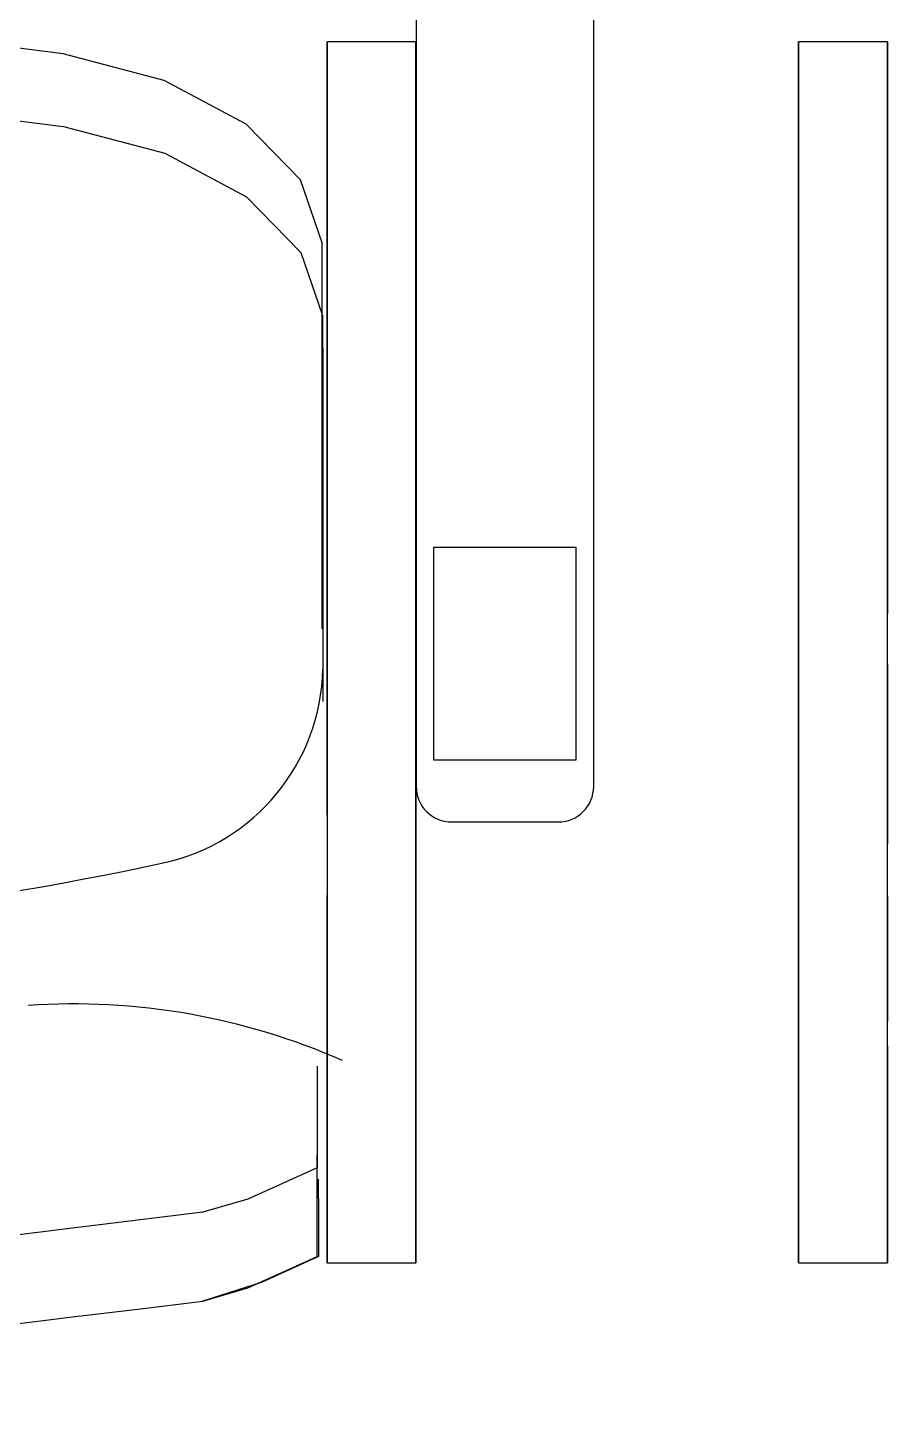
# Model space of a CAD drawing. Header units: millimetres. Extents: x 1210 to 64966, y 534 to 90439.
# Drawn here: x 9975 to 10458, y 41986 to 42755 of the extents above; entities that cross this region are included whole.
import ezdxf

# ---------------------------------------------------------------- set-up
doc = ezdxf.new("R2010")
doc.units = ezdxf.units.MM
doc.layers.add('ARREDI', color=8, linetype='Continuous')
doc.layers.add('RETINI', color=8, linetype='Continuous')

msp = doc.modelspace()

# ---------------------------------------------------------------- hatches: boundary and pattern name
at = {"layer": 'RETINI'}
h = msp.add_hatch(dxfattribs=at)
h.set_pattern_fill('ANSI31', color=256, scale=990, angle=270, style=0)
h.set_pattern_definition([(315, (-385059.34, 422084.75), (87.504464, 87.504464), [])])
h.paths.add_polyline_path([(19624.02, 32169.03, 1), (19624.02, 31670.07, 1)])
h.paths.add_polyline_path([(28336.02, 31670.07, 1), (28336.02, 32169.03, 1)])
h.paths.add_polyline_path([(18881.52, 15334.93), (18881.52, 13948.93), (20267.52, 13948.93), (20267.52, 15334.93)])
h.paths.add_polyline_path([(63481.02, 41322.43), (63481.02, 40431.43), (64372.02, 40431.43), (64372.02, 41322.43)])
h.paths.add_polyline_path([(63481.02, 32313.43), (63481.02, 31422.43), (64372.02, 31422.43), (64372.02, 32313.43)])
h.paths.add_polyline_path([(63481.02, 23700.43), (63481.02, 22809.43), (64372.02, 22809.43), (64372.02, 23700.43)])
h.paths.add_polyline_path([(63481.02, 15057.61), (63481.02, 14978.53), (63481.02, 14166.61), (64372.02, 14166.61), (64372.02, 15057.61)])
h.paths.add_polyline_path([(54967.02, 15057.61), (54967.02, 14166.61), (55858.02, 14166.61), (55858.02, 15057.61)])
h.paths.add_polyline_path([(42661.32, 15057.61), (42661.32, 14562.61), (42898.92, 14562.61), (42898.92, 14820.01), (45067.02, 14820.01), (45067.02, 15057.61)])
h.paths.add_polyline_path([(42661.32, 14562.61), (42661.32, 14067.61), (45067.02, 14067.61), (45067.02, 14166.61), (45067.02, 14562.61)])
h.paths.add_polyline_path([(45067.02, 15057.61), (45067.02, 14166.61), (45958.02, 14166.61), (45958.02, 15057.61)])
h.paths.add_polyline_path([(45958.02, 15097.33), (45958.02, 15057.61), (45958.02, 14166.61), (45958.02, 13513.33), (46453.02, 13513.33), (46453.02, 15097.33)])
h.paths.add_polyline_path([(30811.02, 2316.43), (30811.02, 534.43), (31405.02, 534.43), (31405.02, 2316.43)])
h.paths.add_polyline_path([(35315.52, 17156.53), (35315.52, 14948.83), (36454.02, 14948.83), (36454.02, 15186.43), (35553.12, 15186.43), (35553.12, 16879.33), (37206.42, 16879.33), (37206.42, 15186.43), (37444.02, 15186.43), (37444.02, 17156.53)])
h.paths.add_polyline_path([(36454.02, 15186.43), (36454.02, 14097.43), (37543.02, 14097.43), (37543.02, 15186.43)])
h.paths.add_polyline_path([(37543.02, 15107.11), (37543.02, 14820.01), (38215.7, 14820.01), (38215.7, 14562.61), (38453.3, 14562.61), (38453.3, 15107.11)])
h.paths.add_polyline_path([(37543.02, 14562.61), (37543.02, 14097.43), (37543.02, 14067.61), (38453.3, 14067.61), (38453.3, 14562.61)])
h.paths.add_polyline_path([(37048.02, 14097.43), (37048.02, 11325.43), (37543.02, 11325.43), (37543.02, 14097.43)])
h.paths.add_polyline_path([(36553.02, 14097.43), (36553.02, 11325.43), (36790.62, 11325.43), (36790.62, 14097.43)])
h.paths.add_polyline_path([(36553.02, 11325.43), (36553.02, 10731.43), (38335.02, 10731.43), (38335.02, 11325.43)])
h.paths.add_polyline_path([(36553.02, 6820.93), (36553.02, 6226.93), (38335.02, 6226.93), (38335.02, 6820.93)])
h.paths.add_polyline_path([(36454.02, 2316.43), (36454.02, 1227.43), (37543.02, 1227.43), (37543.02, 2316.43)])
h.paths.add_polyline_path([(36454.02, 1227.43), (36454.02, 534.43), (37147.02, 534.43), (37147.02, 1227.43)])
h.paths.add_polyline_path([(37543.02, 2316.43), (37543.02, 1722.43), (38335.02, 1722.43), (38335.02, 2316.43)])
h.paths.add_polyline_path([(36553.02, 23700.43), (36553.02, 22809.43), (37444.02, 22809.43), (37444.02, 23700.43)], flags=17)
h.paths.add_polyline_path([(35315.52, 25581.43), (35315.52, 20878.93), (37444.02, 20878.93), (37444.02, 22809.43), (37206.42, 22809.43), (37206.42, 21116.53), (35553.12, 21116.53), (35553.12, 23700.43), (35553.12, 25343.83), (37206.42, 25343.83), (37206.42, 23700.43), (37444.02, 23700.43), (37444.02, 25581.43)])
h.paths.add_polyline_path([(10417.02, 41421.43), (10417.02, 40431.43), (11407.02, 40431.43), (11407.02, 41421.43)])
h.paths.add_polyline_path([(10714.02, 41627.73), (10714.02, 41421.43), (11110.02, 41421.43), (11110.02, 41627.73)])
h.paths.add_polyline_path([(16802.52, 41422.04), (16802.52, 40431.43), (17000.52, 40431.43), (19030.02, 40431.43), (19030.02, 40703.03), (17763.98, 40703.03), (17763.98, 40626.63), (17000.52, 40626.63), (17000.52, 41260.23), (17763.98, 41260.23), (17763.98, 41183.83), (19030.02, 41183.83), (19030.02, 41422.04)])
h.paths.add_polyline_path([(13783.02, 41183.83), (13783.02, 40703.03), (14624.52, 40703.03), (14624.52, 41183.83)], flags=16)
h.paths.add_polyline_path([(2744.52, 40703.03), (2744.52, 40465.43), (4724.52, 40465.43), (4724.52, 40431.43), (4922.52, 40431.43), (4922.52, 41421.43), (2744.52, 41421.43), (2744.52, 41183.83), (3961.06, 41183.83), (3961.06, 41260.23), (4724.52, 41260.23), (4724.52, 40626.63), (3961.06, 40626.63), (3961.06, 40703.03)])
h.paths.add_polyline_path([(6902.52, 41422.04), (6902.52, 40431.43), (7100.52, 40431.43), (8140.02, 40431.43), (8140.02, 41422.04)])
h.paths.add_polyline_path([(7100.52, 41183.83), (7942.02, 41183.83), (7942.02, 40703.03), (7100.52, 40703.03)], flags=16)
h.paths.add_polyline_path([(7100.52, 41183.83), (7100.52, 40703.03), (7942.02, 40703.03), (7942.02, 41183.83)], flags=0)
h.paths.add_polyline_path([(13585.02, 41422.04), (13585.02, 40431.43), (13783.02, 40431.43), (14822.52, 40431.43), (14822.52, 41422.04)])
h.paths.add_polyline_path([(13783.02, 40703.03), (13783.02, 41183.83), (14624.52, 41183.83), (14624.52, 40703.03)], flags=0)
h.paths.add_polyline_path([(20168.52, 41421.44), (20168.52, 41248.19), (20555.84, 41248.19), (20555.84, 41421.44), (20506.34, 41421.44), (20506.34, 41392.88), (20481.59, 41392.88), (20481.59, 41421.44), (20432.09, 41421.44), (20432.09, 41392.88), (20407.34, 41392.88), (20407.34, 41421.44)])
h.paths.add_polyline_path([(20407.34, 43756.7), (20407.34, 43728.14), (20357.84, 43728.14), (20357.84, 41421.44), (20407.34, 41421.44), (20407.34, 41392.88), (20432.09, 41392.88), (20432.09, 41421.44), (20481.59, 41421.44), (20481.59, 41392.88), (20506.34, 41392.88), (20506.34, 41421.44), (20555.84, 41421.44), (20555.84, 43728.14), (20506.34, 43728.14), (20506.34, 43756.7), (20481.59, 43756.7), (20481.59, 43728.14), (20432.09, 43728.14), (20432.09, 43756.7)])
h.paths.add_polyline_path([(20432.09, 46208.09), (20432.09, 46236.65), (20407.34, 46236.65), (20407.34, 46208.09), (20357.84, 46208.09), (20357.84, 43901.39), (20407.34, 43901.39), (20407.34, 43872.83), (20432.09, 43872.83), (20432.09, 43901.39), (20481.59, 43901.39), (20481.59, 43872.83), (20506.34, 43872.83), (20506.34, 43901.39), (20555.84, 43901.39), (20555.84, 46208.09), (20506.34, 46208.09), (20506.34, 46236.65), (20481.59, 46236.65), (20481.59, 46208.09)])
h.paths.add_polyline_path([(20432.09, 43901.39), (20432.09, 43872.83), (20407.34, 43872.83), (20407.34, 43901.39), (20357.84, 43901.39), (20357.84, 43728.14), (20407.34, 43728.14), (20407.34, 43756.7), (20432.09, 43756.7), (20432.09, 43728.14), (20481.59, 43728.14), (20481.59, 43756.7), (20506.34, 43756.7), (20506.34, 43728.14), (20555.84, 43728.14), (20555.84, 43901.39), (20506.34, 43901.39), (20506.34, 43872.83), (20481.59, 43872.83), (20481.59, 43901.39)])
h.paths.add_polyline_path([(20357.84, 46381.34), (20357.84, 46208.09), (20407.34, 46208.09), (20407.34, 46236.65), (20432.09, 46236.65), (20432.09, 46208.09), (20481.59, 46208.09), (20481.59, 46236.65), (20506.34, 46236.65), (20506.34, 46208.09), (20555.84, 46208.09), (20555.84, 46381.34)])
h.paths.add_polyline_path([(20357.84, 46604.09), (20357.84, 46430.84), (20555.84, 46430.84), (20555.84, 46604.09)])
h.paths.add_polyline_path([(20357.84, 49192.94), (20357.84, 49019.69), (20555.84, 49019.69), (20555.84, 49192.94)])
h.paths.add_polyline_path([(19129.02, 41421.43), (19129.02, 40431.43), (20119.02, 40431.43), (20119.02, 41421.43)])
h.paths.add_polyline_path([(22304.12, 57162.43), (22304.12, 56658.26), (23426.84, 56658.26), (23426.84, 56816.66), (22462.52, 56816.66), (22462.52, 57162.43)])
h.paths.add_polyline_path([(20357.84, 57162.43), (20357.84, 49242.44), (24260.88, 49242.44), (24260.88, 49539.44), (23664.44, 49539.44), (23664.44, 51356.25), (23426.84, 51356.25), (23426.84, 49539.44), (20654.84, 49539.44), (20654.84, 51667.68), (20654.84, 53311.33), (20753.84, 53311.33), (20753.84, 53548.93), (20654.84, 53548.93), (20654.84, 57063.43), (20654.84, 57162.43)])
h.paths.add_polyline_path([(22495.02, 58053.43), (22495.02, 57162.43), (23386.02, 57162.43), (23386.02, 58053.43)])
h.paths.add_polyline_path([(23386.02, 58152.43), (23386.02, 58053.43), (23386.02, 57648.45), (23559.46, 57648.45), (23559.46, 57162.43), (24054.46, 57162.43), (24054.46, 58152.43)])
h.paths.add_polyline_path([(23426.84, 57162.43), (23426.84, 57112.93), (23426.84, 56816.66), (23426.84, 56658.26), (23426.84, 52754.9), (23664.44, 52754.9), (23664.44, 55709.62), (24054.46, 55709.62), (24054.46, 57162.43)])
h.paths.add_polyline_path([(22139.84, 53548.93), (22139.84, 53311.33), (23426.84, 53311.33), (23426.84, 53548.93)], flags=17)
h.paths.add_polyline_path([(12397.02, 58053.43), (12397.02, 57162.43), (13288.02, 57162.43), (13288.02, 58053.43)])
h.paths.add_polyline_path([(13288.02, 57400.03), (13288.02, 57162.43), (22495.02, 57162.43), (22495.02, 57400.03)])
h.paths.add_polyline_path([(13288.02, 58152.44), (13288.02, 58053.43), (13288.02, 57648.45), (22495.02, 57648.45), (22495.02, 58053.43), (22495.02, 58152.43)])
h.paths.add_polyline_path([(2596.02, 58152.43), (2596.02, 58053.43), (2596.02, 57648.45), (12397.02, 57648.45), (12397.02, 58053.43), (12397.02, 58152.44)])
h.paths.add_polyline_path([(1705.02, 57162.43), (1507.02, 57162.43), (1507.02, 55295.36), (2695.02, 55295.36), (2695.02, 57162.43), (12397.02, 57162.43), (12397.02, 57400.03), (2596.02, 57400.03), (2596.02, 57162.43), (2457.42, 57162.43), (2457.42, 55542.86), (2002.02, 55542.86), (2002.02, 57162.43)])
h.paths.add_polyline_path([(33493.92, 41708.53), (33493.92, 41421.43), (34087.92, 41421.43), (34087.92, 41708.53)], flags=17)
h.paths.add_polyline_path([(27742.02, 41708.53), (27742.02, 41421.43), (28092.45, 41421.43), (28092.45, 41627.73), (28488.45, 41627.73), (28488.45, 41421.43), (28831.02, 41421.43), (33493.92, 41421.43), (33493.92, 41708.53)], flags=17)
h.paths.add_polyline_path([(27841.02, 41421.43), (27841.02, 40431.43), (28831.02, 40431.43), (28831.02, 41421.43)], flags=17)
h.paths.add_polyline_path([(37910.04, 57063.43), (37910.04, 56063.53), (37206.42, 56063.53), (37206.42, 55092.89), (34375.02, 55092.89), (34375.02, 54855.29), (37444.02, 54855.29), (37444.02, 55825.93), (37493.52, 55825.93), (38147.64, 55825.93), (38147.64, 57063.43)])
h.paths.add_polyline_path([(36553.02, 50331.43), (36553.02, 49440.43), (37444.02, 49440.43), (37444.02, 50331.43)])
h.paths.add_polyline_path([(36553.02, 52736.69), (36553.02, 50331.43), (36681.72, 50331.43), (36681.72, 52736.69)], flags=17)
h.paths.add_polyline_path([(36040.87, 52974.29), (36040.87, 52736.69), (37206.42, 52736.69), (37206.42, 50331.43), (37444.02, 50331.43), (37444.02, 52974.29)])
h.paths.add_polyline_path([(36553.02, 46472.58), (36553.02, 44317.99), (36682.06, 44318.26), (36683.47, 46615.21)])
h.paths.add_polyline_path([(37315.32, 47306.15), (37315.32, 44317.99), (37493.52, 44317.99), (37493.52, 47501.01)])
h.paths.add_polyline_path([(37206.42, 47187.07), (37206.42, 44317.99), (37315.32, 44317.99), (37315.32, 47306.15)])
h.paths.add_polyline_path([(36553.02, 49440.43), (36553.02, 46472.58), (37444.02, 47446.88), (37444.02, 49440.43), (37206.42, 49440.43), (37206.42, 47480.46), (36681.72, 46906.71), (36681.72, 49440.43)])
h.paths.add_polyline_path([(36553.02, 44317.99), (36553.02, 41322.43), (36681.72, 41322.43), (36681.72, 43128.7), (36681.72, 43762.3), (36681.72, 44119.99), (37206.42, 44119.99), (37206.42, 43844.56), (37315.32, 43844.56), (37315.32, 44317.99), (37206.42, 44317.99)])
h.paths.add_polyline_path([(37315.32, 44317.99), (37315.32, 43844.56), (37343.51, 43844.56), (37343.51, 43046.43), (37206.42, 43046.43), (37206.42, 41322.43), (37444.02, 41322.43), (37444.02, 44317.99)])
h.paths.add_polyline_path([(36553.02, 41322.43), (36553.02, 41316.06), (36553.02, 40431.43), (36559.4, 40431.43), (37444.02, 40431.43), (37444.02, 41322.43)])
h.paths.add_polyline_path([(37206.42, 36562.42), (37206.42, 32313.43), (37315.32, 32313.43), (37315.32, 36562.42)], flags=16)
h.paths.add_polyline_path([(35553.12, 38194.03), (35553.12, 40431.43), (35266.02, 40431.43), (35266.02, 37956.43), (35424.42, 37956.43), (35424.42, 34194.43), (35315.52, 34194.43), (35315.52, 29343.43), (37444.02, 29343.43), (37444.02, 31422.43), (37206.42, 31422.43), (37206.42, 29581.03), (35553.12, 29581.03), (35553.12, 33956.83), (35662.02, 33956.83), (35662.02, 38194.03)])
h.paths.add_polyline_path([(36553.02, 32313.43), (36553.02, 31422.43), (37444.02, 31422.43), (37444.02, 32313.43)], flags=17)
h.paths.add_polyline_path([(37206.42, 40431.43), (37206.42, 37360.55), (37343.51, 37360.55), (37343.51, 36562.42), (37315.32, 36562.42), (37315.32, 32313.43), (37444.02, 32313.43), (37444.02, 40431.43)], flags=16)
h.paths.add_polyline_path([(28092.45, 53804.12), (28092.45, 53311.33), (30424.92, 53311.33), (30424.92, 53053.68), (30662.52, 53053.68), (30662.52, 53311.33), (34087.92, 53311.33), (34087.92, 53548.93), (30761.52, 53548.93), (30761.52, 53804.12), (30523.92, 53804.12), (30523.92, 53548.93), (28330.05, 53548.93), (28330.05, 53804.12)], flags=17)
h.paths.add_polyline_path([(30523.92, 57112.93), (30523.92, 55190.12), (30761.52, 55190.12), (30761.52, 57112.93)], flags=17)
h.paths.add_polyline_path([(27667.96, 57112.93), (27667.96, 55680.58), (28092.45, 55680.58), (28092.45, 55190.12), (28330.05, 55190.12), (28330.05, 56857.14), (28092.45, 56857.14), (28092.45, 57112.93)], flags=17)
h.paths.add_polyline_path([(28120.18, 57112.93), (28092.45, 57112.93), (28092.45, 56857.14), (28488.45, 56857.14), (28488.45, 57112.93)], flags=17)
h.paths.add_polyline_path([(27667.96, 58399.93), (27667.96, 58201.93), (33484.02, 58201.93), (38405.04, 58201.93), (38405.04, 58399.93)])
h.paths.add_polyline_path([(33484.02, 58152.43), (33484.02, 58053.43), (33484.02, 57657.43), (37910.04, 57657.43), (37910.04, 57063.43), (38147.64, 57063.43), (38197.14, 57063.43), (38405.04, 57063.43), (38405.04, 58152.43)])
h.paths.add_polyline_path([(33484.02, 57400.03), (33484.02, 57162.43), (34087.92, 57162.43), (34087.92, 57112.93), (34087.92, 55825.93), (34087.92, 49539.44), (30662.52, 49539.44), (30662.52, 51667.68), (30424.92, 51667.68), (30424.92, 49539.44), (28330.05, 49539.44), (28092.45, 49539.44), (27428.88, 49539.44), (27428.88, 49242.44), (34087.92, 49242.44), (34087.92, 40431.43), (36553.02, 40431.43), (36553.02, 40718.53), (34375.02, 40718.53), (34375.02, 52742.49), (34654.87, 52742.49), (34654.87, 52974.29), (34375.02, 52974.29), (34375.02, 57400.03)])
h.paths.add_polyline_path([(27667.96, 58152.43), (27667.96, 57162.43), (28162.96, 57162.43), (28162.96, 57657.43), (32593.02, 57657.43), (32593.02, 58053.43), (32593.02, 58152.43)])
h.paths.add_polyline_path([(28162.96, 57400.03), (28162.96, 57162.43), (32593.02, 57162.43), (32593.02, 57400.03)], flags=17)
h.paths.add_polyline_path([(32593.02, 58053.43), (32593.02, 57162.43), (33484.02, 57162.43), (33484.02, 58053.43)])
h.paths.add_polyline_path([(32818.39, 64323.63), (32818.39, 63927.63), (33214.39, 63927.63), (33214.39, 64323.63)], flags=16)
h.paths.add_polyline_path([(43015.39, 64323.63), (43015.39, 63927.63), (43411.39, 63927.63), (43411.39, 64323.63)], flags=16)
h.paths.add_polyline_path([(22736.65, 64323.63), (22736.65, 63927.63), (23132.65, 63927.63), (23132.65, 64323.63)])
h.paths.add_polyline_path([(22736.65, 64370.47), (22736.65, 64323.63), (23132.65, 64323.63), (23132.65, 63927.63), (22736.65, 63927.63), (22736.65, 63875.47), (63530.52, 63875.47), (63530.52, 64370.47)])
h.paths.add_polyline_path([(32818.39, 64323.63), (33214.39, 64323.63), (33214.39, 63927.63), (32818.39, 63927.63)], flags=0)
h.paths.add_polyline_path([(43015.39, 64323.63), (43411.39, 64323.63), (43411.39, 63927.63), (43015.39, 63927.63)], flags=0)
h.paths.add_polyline_path([(54148.18, 64323.63), (54544.18, 64323.63), (54544.18, 63927.63), (54148.18, 63927.63)], flags=16)
h.paths.add_polyline_path([(54193.65, 64266.78), (54193.65, 64286.58), (54510.45, 64286.58), (54510.45, 64266.78), (54387.69, 64266.78, 0.414214), (54357.99, 64237.08), (54357.99, 64019.28, 0.414214), (54387.69, 63989.58), (54510.45, 63989.58), (54510.45, 63969.78), (54193.65, 63969.78), (54193.65, 63989.58), (54316.41, 63989.58, 0.414214), (54346.11, 64019.28), (54346.11, 64237.08, 0.414214), (54316.41, 64266.78)], flags=0)
h.paths.add_polyline_path([(54274.02, 58152.43), (54274.02, 58053.43), (54274.02, 57657.43), (63481.02, 57657.43), (63481.02, 58053.43), (63481.02, 58152.43)])
h.paths.add_polyline_path([(54274.02, 57400.03), (54274.02, 57162.43), (63481.02, 57162.43), (63481.02, 57400.03)])
h.paths.add_polyline_path([(53383.02, 58053.43), (53383.02, 57162.43), (54274.02, 57162.43), (54274.02, 58053.43)])
h.paths.add_polyline_path([(43285.02, 58053.43), (43285.02, 57162.43), (44176.02, 57162.43), (44176.02, 58053.43)])
h.paths.add_polyline_path([(44176.02, 58152.43), (44176.02, 58053.43), (44176.02, 57657.43), (53383.02, 57657.43), (53383.02, 58053.43), (53383.02, 58152.43)])
h.paths.add_polyline_path([(44176.02, 57400.03), (44176.02, 57162.43), (53383.02, 57162.43), (53383.02, 57400.03)])
h.paths.add_polyline_path([(41532.01, 58152.43), (41532.01, 57112.93), (42027.01, 57112.93), (42027.01, 57301.03), (42027.01, 57657.43), (43285.02, 57657.43), (43285.02, 58053.43), (43285.02, 58152.43)])
h.paths.add_polyline_path([(42027.01, 57400.03), (42027.01, 57162.43), (43285.02, 57162.43), (43285.02, 57400.03)])
h.paths.add_polyline_path([(41789.41, 57112.93), (41789.41, 55825.93), (63431.52, 55825.93), (63431.52, 56063.53), (42027.01, 56063.53), (42027.01, 57112.93)])
h.paths.add_polyline_path([(63382.02, 49318.17), (63382.02, 48922.17), (64966.02, 48922.17), (64966.02, 48922.38), (64966.02, 49318.17)])
h.paths.add_polyline_path([(63481.02, 50331.43), (63481.02, 49440.43), (64372.02, 49440.43), (64372.02, 50331.43)])
h.paths.add_polyline_path([(63481.02, 58053.43), (63481.02, 57162.43), (64372.02, 57162.43), (64372.02, 58053.43)])
h.paths.add_polyline_path([(63481.02, 57162.43), (63481.02, 50331.43), (63718.62, 50331.43), (63718.62, 57162.43)])
h.paths.add_polyline_path([(63976.02, 57162.43), (63976.02, 50331.43), (64372.02, 50331.43), (64471.02, 50331.43), (64471.02, 57162.43), (64372.02, 57162.43)])
h.paths.add_polyline_path([(63580.02, 64313.38), (63580.02, 63521.38), (64372.02, 63521.38), (64372.02, 64313.38)])
h.paths.add_polyline_path([(63580.02, 63521.38), (63580.02, 58795.93), (63817.62, 58795.93), (63817.62, 63521.38)])
h.paths.add_polyline_path([(63976.02, 63521.38), (63976.02, 58795.93), (64471.02, 58795.93), (64471.02, 63521.38), (64372.02, 63521.38)])
h.paths.add_polyline_path([(63530.52, 58795.93), (63530.52, 58399.93), (64520.52, 58399.93), (64520.52, 58795.93)])
h.paths.add_polyline_path([(63580.02, 90389.62), (63580.02, 89597.62), (64372.02, 89597.62), (64372.02, 90389.62)])
h.paths.add_polyline_path([(63580.02, 89597.62), (63580.02, 81624.73), (63817.62, 81624.73), (63817.62, 89597.62)])
h.paths.add_polyline_path([(63976.02, 89597.62), (63976.02, 81624.73), (64372.02, 81624.73), (64471.02, 81624.73), (64471.02, 89597.62), (64372.02, 89597.62)])
h.paths.add_polyline_path([(63580.02, 81624.73), (63580.02, 80832.73), (64372.02, 80832.73), (64372.02, 81624.73)])
h.paths.add_polyline_path([(63580.02, 80832.73), (63580.02, 64313.38), (63817.62, 64313.38), (63817.62, 80832.73)])
h.paths.add_polyline_path([(63976.02, 80832.73), (63976.02, 64313.38), (64372.02, 64313.38), (64471.02, 64313.38), (64471.02, 80832.73), (64372.02, 80832.73)])
h.paths.add_polyline_path([(53267.52, 90389.62), (53267.52, 90092.62), (53267.52, 89597.62), (54059.52, 89597.62), (54059.52, 90389.62)])
h.paths.add_polyline_path([(32642.52, 81624.73), (32642.52, 80832.73), (33434.52, 80832.73), (33434.52, 81624.73)])
h.paths.add_polyline_path([(42955.02, 81624.73), (42955.02, 80832.73), (43747.02, 80832.73), (43747.02, 81624.73)])
h.paths.add_polyline_path([(42955.02, 90389.62), (42955.02, 89597.62), (43747.02, 89597.62), (43747.02, 90389.62)])
h.paths.add_polyline_path([(22330.02, 73704.7), (22330.02, 72912.7), (23122.02, 72912.7), (23122.02, 73704.7)])
h.paths.add_polyline_path([(22627.02, 81624.73), (22627.02, 81479.59), (22330.02, 81479.59), (22330.02, 80832.73), (23122.02, 80832.73), (23122.02, 80938.55), (23122.02, 81624.73)])
h.paths.add_polyline_path([(22330.02, 81624.73), (22330.02, 81479.59), (22627.02, 81479.59), (22627.02, 81624.73)])
h.paths.add_polyline_path([(12017.52, 73704.7), (12017.52, 72912.7), (12809.52, 72912.7), (12809.52, 73704.7)])
h.paths.add_polyline_path([(2259.42, 72859.83), (2259.42, 59340.43), (2497.02, 59340.43), (2497.02, 72859.83)])
h.paths.add_polyline_path([(1705.02, 73651.83), (1705.02, 72859.83), (2497.02, 72859.83), (2497.02, 73651.83)])
h.paths.add_polyline_path([(1705.02, 58053.43), (1705.02, 57162.43), (2596.02, 57162.43), (2596.02, 58053.43)])
h.paths.add_polyline_path([(1705.02, 59340.43), (1705.02, 58548.43), (2497.02, 58548.43), (2497.02, 59340.43)])
h.paths.add_polyline_path([(1705.02, 72859.83), (1606.02, 72859.83), (1606.02, 59340.43), (1705.02, 59340.43), (2101.02, 59340.43), (2101.02, 72859.83)])
h.paths.add_polyline_path([(1507.02, 46642.76), (1507.02, 45434.96), (2695.02, 45434.96), (2695.02, 46642.76)])
h.paths.add_polyline_path([(2002.02, 46395.26), (2457.42, 46395.26), (2457.42, 45682.46), (2002.02, 45682.46)], flags=0)
h.paths.add_polyline_path([(2002.02, 46395.26), (2002.02, 45682.46), (2457.42, 45682.46), (2457.42, 46395.26)], flags=16)
h.paths.add_polyline_path([(1507.02, 49929.56), (1507.02, 48721.76), (2695.02, 48721.76), (2695.02, 49929.56)])
h.paths.add_polyline_path([(2002.02, 49682.06), (2457.42, 49682.06), (2457.42, 48969.26), (2002.02, 48969.26)], flags=16)
h.paths.add_polyline_path([(2002.02, 49682.06), (2002.02, 48969.26), (2457.42, 48969.26), (2457.42, 49682.06)], flags=16)
h.paths.add_polyline_path([(1507.02, 53216.36), (1507.02, 52008.56), (2695.02, 52008.56), (2695.02, 53216.36)])
h.paths.add_polyline_path([(2002.02, 52968.86), (2457.42, 52968.86), (2457.42, 52256.06), (2002.02, 52256.06)], flags=0)
h.paths.add_polyline_path([(2002.02, 52968.86), (2002.02, 52256.06), (2457.42, 52256.06), (2457.42, 52968.86)], flags=16)
h.paths.add_polyline_path([(1606.02, 41421.43), (1606.02, 40332.43), (2695.02, 40332.43), (2695.02, 41421.43)])
h.paths.add_polyline_path([(1507.02, 43355.96), (1507.02, 41421.43), (1606.02, 41421.43), (1606.02, 41421.43), (2002.02, 41421.43), (2002.02, 43108.46), (2457.42, 43108.46), (2457.42, 41421.43), (2695.02, 41421.43), (2695.02, 43355.96)])
h.paths.add_polyline_path([(2457.42, 40332.43), (2457.42, 36309.09), (2516.82, 36309.09), (2516.82, 40332.43)], flags=16)
h.paths.add_polyline_path([(1883.22, 40332.43), (1883.22, 36309.09), (2002.02, 36309.09), (2002.02, 40332.43)], flags=17)
h.paths.add_polyline_path([(2516.82, 40332.43), (2516.82, 36309.09), (2564.55, 36309.09), (2564.55, 35455.68), (2457.42, 35455.68), (2457.42, 32412.34), (2695.02, 32412.34), (2695.02, 40332.43)])
h.paths.add_polyline_path([(1606.02, 32412.34), (1606.02, 31323.34), (2695.02, 31323.34), (2695.02, 32412.34)])
h.paths.add_polyline_path([(1606.02, 40332.43), (1507.02, 40332.43), (1507.02, 32412.34), (1606.02, 32412.34), (2002.02, 32412.34), (2002.02, 35455.68), (1835.5, 35455.68), (1835.5, 36309.09), (1883.22, 36309.09), (1883.22, 40332.43)])
h.paths.add_polyline_path([(1606.02, 31323.34), (1507.02, 31323.34), (1507.02, 23799.43), (1606.02, 23799.43), (1883.22, 23799.43), (1883.22, 27426.6), (1835.5, 27426.6), (1835.5, 28280.01), (2002.02, 28280.01), (2002.02, 31323.34)])
h.paths.add_polyline_path([(1883.22, 27426.6), (1883.22, 23799.43), (2002.02, 23799.43), (2002.02, 27426.6)])
h.paths.add_polyline_path([(2457.42, 27426.6), (2457.42, 23799.43), (2516.82, 23799.43), (2516.82, 27426.6)])
h.paths.add_polyline_path([(2457.42, 31323.34), (2457.42, 28280.01), (2564.55, 28280.01), (2564.55, 27426.6), (2516.82, 27426.6), (2516.82, 23799.43), (2695.02, 23799.43), (2695.02, 31323.34)])
h.paths.add_polyline_path([(1606.02, 22710.43), (1507.02, 22710.43), (1507.02, 15186.43), (1606.02, 15186.43), (2002.02, 15186.43), (2002.02, 22710.43)])
h.paths.add_polyline_path([(2457.42, 22710.43), (2457.42, 15186.43), (2695.02, 15186.43), (2695.02, 22710.43)])
h.paths.add_polyline_path([(1606.02, 15186.43), (1606.02, 14097.43), (2002.02, 14097.43), (2695.02, 14097.43), (2695.02, 15186.43)])
h.paths.add_polyline_path([(1606.02, 23799.43), (1606.02, 22710.43), (2695.02, 22710.43), (2695.02, 23799.43)])
h.paths.add_polyline_path([(1210.02, 5979.43), (1210.02, 5385.43), (2794.02, 5385.43), (2794.02, 5979.43)])
h.paths.add_polyline_path([(1210.02, 10719.67), (1210.02, 5979.43), (2794.02, 5979.43), (2794.02, 9467.06), (2695.02, 9490.06), (2794.02, 9490.06), (2794.02, 10719.67)])
h.paths.add_polyline_path([(1606.02, 11313.67), (1210.02, 11313.67), (1210.02, 10731.94), (1210.02, 10719.67), (2794.02, 10719.67), (2794.02, 11313.67)])
h.paths.add_polyline_path([(1507.02, 14097.43), (1507.02, 11313.67), (1606.02, 11313.67), (2002.02, 11313.67), (2002.02, 14097.43)])
h.paths.add_polyline_path([(2457.42, 14097.43), (2457.42, 11313.67), (2695.02, 11313.67), (2695.02, 14097.43)])
h.paths.add_polyline_path([(1606.02, 2316.43), (1606.02, 1227.43), (2695.02, 1227.43), (2695.02, 2316.43)])
h.paths.add_polyline_path([(1507.02, 5385.43), (1507.02, 2316.43), (1606.02, 2316.43), (2002.02, 2316.43), (2002.02, 5385.43)])
h.paths.add_polyline_path([(2457.42, 5385.43), (2457.42, 2316.43), (2695.02, 2316.43), (2695.02, 5385.43)])
h.paths.add_polyline_path([(2695.02, 1623.43), (2695.02, 1227.43), (2695.02, 1128.43), (7843.02, 1128.43), (7843.02, 1623.43)])
h.paths.add_polyline_path([(2695.02, 2316.43), (2695.02, 2078.83), (7843.02, 2078.83), (7843.02, 2316.43)])
h.paths.add_polyline_path([(25663.02, 534.43), (25663.02, 2316.43), (25069.02, 2316.43), (25069.02, 534.43), (25118.52, 534.43)])
h.paths.add_polyline_path([(19921.02, 534.43), (19921.02, 2316.43), (19327.02, 2316.43), (19327.02, 534.43), (19376.52, 534.43)])
h.paths.add_polyline_path([(14179.02, 534.43), (14179.02, 2316.43), (13585.02, 2316.43), (13585.02, 534.43), (13634.52, 534.43)])
h.paths.add_polyline_path([(8437.02, 534.43), (8437.02, 2316.43), (7843.02, 2316.43), (7843.02, 534.43)])
h.paths.add_polyline_path([(2457.42, 15195.42), (2002.02, 15195.42), (2002.02, 15186.43), (2457.42, 15186.43)])

# ---------------------------------------------------------------- linework, layer by layer
at = {"layer": 'ARREDI'}
for p, q in [((10192.17, 42866.83, -1423.89), (10192.17, 42332.23, -1423.89)), ((10291.17, 42332.23, -1423.89), (10291.17, 42866.83, -1423.89)), ((10211.97, 42312.43, -1423.89), (10271.37, 42312.43, -1423.89)), ((10137.56, 42113.25, -182), (10137.59, 42091.69, -88.51)), ((10137.59, 42091.69, -88.51), (10137.62, 42070.12, 4.98)), ((10137.62, 42070.12, 4.98), (10106.24, 42055.96, 60.79)), ((10106.24, 42055.96, 60.79), (10073.12, 42045.37, 102.79))]:
    msp.add_line(p, q, dxfattribs=at)
for points in [[(10142.54, 42066.77), (10192.04, 42066.77), (10192.04, 42747.25), (10142.54, 42747.25)], [(10405.49, 42066.77), (10454.99, 42066.77), (10454.99, 42747.25), (10405.49, 42747.25)]]:
    msp.add_lwpolyline(points, close=True, dxfattribs=at)
at = {"layer": 'ARREDI', "elevation": -1423.89}
msp.add_lwpolyline([(10281.27, 42465.65), (10281.27, 42346.85), (10202.07, 42346.85), (10202.07, 42465.65)], close=True, dxfattribs=at)
at = {"layer": 'ARREDI'}
for centre, radius, start, end in [((10027.11, 42400.06, -450.17), 113, 282.2247, 358.75359), ((10211.97, 42332.23, -1423.89), 19.8, 180, 270), ((10271.37, 42332.23, -1423.89), 19.8, 270, 0), ((9686.69, 43970.39, -450.17), 1719.8, 257.76902, 282.23098), ((10001.12, 41839.03, -244.91), 371.98, 66.21828, 93.92238)]:
    msp.add_arc(centre, radius, start, end, dxfattribs=at)
for points, invisible_edges in [([(9934.58, 42707.74, -9.22), (9995.49, 42700.15, -20.02), (9995.2, 42740.64, -48.49), (9934.29, 42748.23, -37.7)], 10), ([(10142.54, 42747.25, -517.4), (10142.54, 42746.78, -522.26), (10142.54, 42745.36, -526.93)], 12), ([(10142.54, 42745.36, -507.87), (10142.54, 42746.78, -512.54), (10142.54, 42747.25, -517.4)], 12), ([(10142.54, 42745.36, -526.93), (10142.54, 42743.06, -531.24), (10142.54, 42739.96, -535.01)], 12), ([(10142.54, 42739.96, -499.79), (10142.54, 42743.06, -503.56), (10142.54, 42745.36, -507.87)], 12), ([(10192.04, 42747.25, -517.4), (10192.04, 42746.78, -512.54), (10192.04, 42745.36, -507.87)], 12), ([(10192.04, 42588.72, -543.55), (10192.04, 42746.78, -522.26), (10192.04, 42747.25, -517.4)], 13), ([(10192.04, 42588.72, -543.55), (10192.04, 42745.36, -526.93), (10192.04, 42746.78, -522.26)], 13), ([(10192.04, 42745.36, -507.87), (10192.04, 42743.06, -503.56), (10192.04, 42739.96, -499.79)], 12), ([(10192.04, 42588.72, -543.55), (10192.04, 42596.45, -542.79), (10192.04, 42745.36, -526.93)], 14), ([(10192.04, 42596.45, -542.79), (10192.04, 42743.06, -531.24), (10192.04, 42745.36, -526.93)], 13), ([(10192.04, 42596.45, -542.79), (10192.04, 42739.96, -535.01), (10192.04, 42743.06, -531.24)], 13), ([(10454.99, 42747.25, -517.4), (10454.99, 42746.78, -522.26), (10454.99, 42745.36, -526.93)], 12), ([(10454.99, 42745.36, -507.87), (10454.99, 42746.78, -512.54), (10454.99, 42747.25, -517.4)], 12), ([(10454.99, 42745.36, -526.93), (10454.99, 42743.06, -531.24), (10454.99, 42739.96, -535.01)], 12), ([(10454.99, 42739.96, -499.79), (10454.99, 42743.06, -503.56), (10454.99, 42745.36, -507.87)], 12), ([(9995.49, 42700.15, -20.02), (10051.9, 42685.25, -41.21), (10051.61, 42725.73, -69.69), (9995.2, 42740.64, -48.49)], 10), ([(10142.54, 42739.96, -535.01), (10142.54, 42736.18, -538.11), (10142.54, 42731.88, -540.41)], 12), ([(10142.54, 42316.3, -491.44), (10142.54, 42736.18, -496.69), (10142.54, 42739.96, -499.79)], 13), ([(10142.54, 42316.3, -491.44), (10142.54, 42731.88, -494.39), (10142.54, 42736.18, -496.69)], 13), ([(10192.04, 42739.96, -499.79), (10192.04, 42736.18, -496.69), (10192.04, 42731.88, -494.39)], 12), ([(10192.04, 42596.45, -542.79), (10192.04, 42736.18, -538.11), (10192.04, 42739.96, -535.01)], 13), ([(10192.04, 42596.45, -542.79), (10192.04, 42731.88, -540.41), (10192.04, 42736.18, -538.11)], 13), ([(10454.99, 42739.96, -535.01), (10454.99, 42736.18, -538.11), (10454.99, 42731.88, -540.41)], 12), ([(10454.99, 42316.3, -491.44), (10454.99, 42736.18, -496.69), (10454.99, 42739.96, -499.79)], 13), ([(10454.99, 42316.3, -491.44), (10454.99, 42731.88, -494.39), (10454.99, 42736.18, -496.69)], 13), ([(10142.54, 42731.88, -540.41), (10142.54, 42727.2, -541.83), (10142.54, 42722.44, -542.31)], 12), ([(10142.54, 42316.3, -491.44), (10142.54, 42716.07, -493.29), (10142.54, 42731.88, -494.39)], 14), ([(10142.54, 42716.07, -493.29), (10142.54, 42727.2, -492.97), (10142.54, 42731.88, -494.39)], 13), ([(10192.04, 42581.29, -545.81), (10192.04, 42588.72, -543.55), (10192.04, 42731.88, -494.39)], 14), ([(10192.04, 42731.88, -494.39), (10192.04, 42727.2, -492.97), (10192.04, 42722.34, -492.49)], 12), ([(10192.04, 42596.45, -542.79), (10192.04, 42727.2, -541.83), (10192.04, 42731.88, -540.41)], 13), ([(10454.99, 42731.88, -540.41), (10454.99, 42727.2, -541.83), (10454.99, 42722.44, -542.31)], 12), ([(10454.99, 42316.3, -491.44), (10454.99, 42716.07, -493.29), (10454.99, 42731.88, -494.39)], 14), ([(10454.99, 42716.07, -493.29), (10454.99, 42727.2, -492.97), (10454.99, 42731.88, -494.39)], 13), ([(10051.9, 42685.25, -41.21), (10097.52, 42661.02, -75.65), (10097.23, 42701.51, -104.12), (10051.61, 42725.73, -69.69)], 10), ([(10142.54, 42716.07, -493.29), (10142.54, 42722.34, -492.49), (10142.54, 42727.2, -492.97)], 13), ([(10142.54, 42316.3, -491.44), (10142.54, 42722.44, -542.31), (10142.54, 42596.45, -542.79)], 13), ([(10142.54, 42716.07, -493.29), (10142.54, 42717.48, -492.97), (10142.54, 42722.34, -492.49)], 12), ([(10192.04, 42596.45, -542.79), (10192.04, 42722.44, -542.31), (10192.04, 42727.2, -541.83)], 12), ([(10192.04, 42722.34, -492.49), (10192.04, 42717.48, -492.97), (10192.04, 42716.07, -493.29)], 12), ([(10454.99, 42716.07, -493.29), (10454.99, 42722.34, -492.49), (10454.99, 42727.2, -492.97)], 13), ([(10454.99, 42316.3, -491.44), (10454.99, 42722.44, -542.31), (10454.99, 42596.45, -542.79)], 13), ([(10454.99, 42716.07, -493.29), (10454.99, 42717.48, -492.97), (10454.99, 42722.34, -492.49)], 12), ([(10192.04, 42581.29, -545.81), (10192.04, 42716.07, -493.29), (10192.04, 42316.3, -491.44)], 13), ([(10097.52, 42661.02, -75.65), (10127.86, 42629.87, -119.95), (10127.57, 42670.35, -148.42), (10097.23, 42701.51, -104.12)], 10), ([(10127.86, 42629.87, -119.95), (10139.94, 42594.83, -169.75), (10139.65, 42635.32, -198.23), (10127.57, 42670.35, -148.42)], 10), ([(10139.94, 42594.83, -169.75), (10140.08, 42558.97, -220.74), (10139.79, 42599.46, -249.21), (10139.65, 42635.32, -198.23)], 10), ([(10140.08, 42558.97, -220.74), (10140.08, 42523.11, -271.72), (10139.79, 42563.6, -300.2), (10139.79, 42599.46, -249.21)], 10), ([(10142.54, 42316.3, -491.44), (10142.54, 42596.45, -542.79), (10142.54, 42588.72, -543.55)], 13), ([(10454.99, 42316.3, -491.44), (10454.99, 42596.45, -542.79), (10454.99, 42588.72, -543.55)], 13), ([(10142.54, 42428.66, -554.39), (10142.54, 42422.66, -549.47), (10142.54, 42588.72, -543.55)], 14), ([(10142.54, 42588.72, -543.55), (10142.54, 42433.59, -560.39), (10142.54, 42428.66, -554.39)], 13), ([(10142.54, 42588.72, -543.55), (10142.54, 42581.29, -545.81), (10142.54, 42433.59, -560.39)], 14), ([(10454.99, 42588.72, -543.55), (10454.99, 42433.59, -560.39), (10454.99, 42428.66, -554.39)], 13), ([(10454.99, 42588.72, -543.55), (10454.99, 42581.29, -545.81), (10454.99, 42433.59, -560.39)], 14), ([(10142.54, 42581.29, -545.81), (10142.54, 42437.25, -567.24), (10142.54, 42433.59, -560.39)], 13), ([(10142.54, 42581.29, -545.81), (10142.54, 42574.45, -549.47), (10142.54, 42437.25, -567.24)], 14), ([(10142.54, 42574.45, -549.47), (10142.54, 42439.5, -574.67), (10142.54, 42437.25, -567.24)], 13), ([(10142.54, 42574.45, -549.47), (10142.54, 42568.45, -554.39), (10142.54, 42439.5, -574.67)], 14), ([(10192.04, 42574.45, -549.47), (10192.04, 42581.29, -545.81), (10192.04, 42316.3, -491.44)], 14), ([(10192.04, 42568.45, -554.39), (10192.04, 42574.45, -549.47), (10192.04, 42316.3, -491.44)], 14), ([(10454.99, 42581.29, -545.81), (10454.99, 42437.25, -567.24), (10454.99, 42433.59, -560.39)], 13), ([(10454.99, 42581.29, -545.81), (10454.99, 42574.45, -549.47), (10454.99, 42437.25, -567.24)], 14), ([(10454.99, 42574.45, -549.47), (10454.99, 42439.5, -574.67), (10454.99, 42437.25, -567.24)], 13), ([(10454.99, 42574.45, -549.47), (10454.99, 42568.45, -554.39), (10454.99, 42439.5, -574.67)], 14), ([(10142.54, 42568.45, -554.39), (10142.54, 42563.52, -560.39), (10142.54, 42457.54, -653.02)], 14), ([(10192.04, 42563.52, -560.39), (10192.04, 42568.45, -554.39), (10192.04, 42316.3, -491.44)], 14), ([(10454.99, 42568.45, -554.39), (10454.99, 42563.52, -560.39), (10454.99, 42457.54, -653.02)], 14), ([(10140.08, 42523.11, -271.72), (10140.08, 42487.25, -322.71), (10139.79, 42527.74, -351.19), (10139.79, 42563.6, -300.2)], 10), ([(10142.54, 42563.52, -560.39), (10142.54, 42559.86, -567.24), (10142.54, 42457.54, -653.02)], 14), ([(10142.54, 42559.86, -567.24), (10142.54, 42557.61, -574.67), (10142.54, 42457.54, -653.02)], 14), ([(10192.04, 42559.86, -567.24), (10192.04, 42563.52, -560.39), (10192.04, 42316.3, -491.44)], 14), ([(10192.04, 42408.39, -543.55), (10192.04, 42557.61, -574.67), (10192.04, 42559.86, -567.24)], 13), ([(10454.99, 42563.52, -560.39), (10454.99, 42559.86, -567.24), (10454.99, 42457.54, -653.02)], 14), ([(10454.99, 42559.86, -567.24), (10454.99, 42557.61, -574.67), (10454.99, 42457.54, -653.02)], 14), ([(10142.54, 42557.61, -574.67), (10142.54, 42539.35, -653.02), (10142.54, 42457.54, -653.02)], 13), ([(10142.54, 42557.61, -574.67), (10142.54, 42539.35, -732.4), (10142.54, 42539.35, -653.02)], 13), ([(10142.54, 42557.61, -574.67), (10142.54, 42556.85, -582.39), (10142.54, 42539.35, -732.4)], 14), ([(10142.54, 42556.85, -582.39), (10142.54, 42556.85, -731.72), (10142.54, 42539.35, -732.4)], 12), ([(10192.04, 42408.39, -543.55), (10192.04, 42415.82, -545.81), (10192.04, 42557.61, -574.67)], 14), ([(10192.04, 42415.82, -545.81), (10192.04, 42422.66, -549.47), (10192.04, 42557.61, -574.67)], 14), ([(10192.04, 42422.66, -549.47), (10192.04, 42556.85, -582.39), (10192.04, 42557.61, -574.67)], 13), ([(10192.04, 42422.66, -549.47), (10192.04, 42428.66, -554.39), (10192.04, 42556.85, -582.39)], 14), ([(10192.04, 42539.35, -653.02), (10192.04, 42556.85, -731.72), (10192.04, 42556.85, -582.39)], 13), ([(10192.04, 42539.35, -653.02), (10192.04, 42539.35, -732.4), (10192.04, 42556.85, -731.72)], 12), ([(10454.99, 42557.61, -574.67), (10454.99, 42539.35, -653.02), (10454.99, 42457.54, -653.02)], 13), ([(10454.99, 42557.61, -574.67), (10454.99, 42539.35, -732.4), (10454.99, 42539.35, -653.02)], 13), ([(10454.99, 42557.61, -574.67), (10454.99, 42556.85, -582.39), (10454.99, 42539.35, -732.4)], 14), ([(10454.99, 42556.85, -582.39), (10454.99, 42556.85, -731.72), (10454.99, 42539.35, -732.4)], 12), ([(10192.04, 42428.66, -554.39), (10192.04, 42433.59, -560.39), (10192.04, 42539.35, -653.02)], 14), ([(10192.04, 42433.59, -560.39), (10192.04, 42437.25, -567.24), (10192.04, 42539.35, -653.02)], 14), ([(10192.04, 42437.25, -567.24), (10192.04, 42439.5, -574.67), (10192.04, 42539.35, -653.02)], 14), ([(10192.04, 42439.5, -574.67), (10192.04, 42457.54, -653.02), (10192.04, 42539.35, -653.02)], 13), ([(10140.08, 42487.25, -322.71), (10140.08, 42451.39, -373.69), (10139.79, 42491.88, -402.17), (10139.79, 42527.74, -351.19)], 10), ([(10140.08, 42451.39, -373.69), (10140.08, 42415.53, -424.68), (10139.79, 42456.02, -453.16), (10139.79, 42491.88, -402.17)], 10), ([(10140.08, 42415.53, -424.68), (10140.08, 42379.67, -475.67), (10139.79, 42420.16, -504.14), (10139.79, 42456.02, -453.16)], 10), ([(10142.54, 42457.54, -653.02), (10142.54, 42440.26, -582.39), (10142.54, 42439.5, -574.67)], 13), ([(10142.54, 42457.54, -653.02), (10142.54, 42440.26, -731.72), (10142.54, 42440.26, -582.39)], 13), ([(10142.54, 42457.54, -653.02), (10142.54, 42457.54, -731.72), (10142.54, 42440.26, -731.72)], 12), ([(10192.04, 42439.5, -574.67), (10192.04, 42457.54, -731.72), (10192.04, 42457.54, -653.02)], 13), ([(10192.04, 42439.5, -574.67), (10192.04, 42440.26, -582.39), (10192.04, 42457.54, -731.72)], 14), ([(10192.04, 42440.26, -582.39), (10192.04, 42440.26, -731.72), (10192.04, 42457.54, -731.72)], 12), ([(10454.99, 42457.54, -653.02), (10454.99, 42440.26, -582.39), (10454.99, 42439.5, -574.67)], 13), ([(10454.99, 42457.54, -653.02), (10454.99, 42440.26, -731.72), (10454.99, 42440.26, -582.39)], 13), ([(10454.99, 42457.54, -653.02), (10454.99, 42457.54, -731.72), (10454.99, 42440.26, -731.72)], 12), ([(10142.54, 42422.66, -549.47), (10142.54, 42415.82, -545.81), (10142.54, 42316.3, -491.44)], 14), ([(10142.54, 42415.82, -545.81), (10142.54, 42201.43, -475.77), (10142.54, 42187.67, -450.32)], 13), ([(10142.54, 42415.82, -545.81), (10142.54, 42408.39, -543.55), (10142.54, 42201.43, -475.77)], 14), ([(10142.54, 42408.39, -543.55), (10142.54, 42220.74, -499.29), (10142.54, 42201.43, -475.77)], 13), ([(10142.54, 42408.39, -543.55), (10142.54, 42244.26, -518.6), (10142.54, 42220.74, -499.29)], 13), ([(10192.04, 42293, -484.37), (10192.04, 42400.66, -542.79), (10192.04, 42408.39, -543.55)], 13), ([(10192.04, 42408.39, -543.55), (10192.04, 42316.3, -491.44), (10192.04, 42293, -484.37)], 13), ([(10454.99, 42408.39, -543.55), (10454.99, 42220.74, -499.29), (10454.99, 42201.43, -475.77)], 13), ([(10454.99, 42408.39, -543.55), (10454.99, 42244.26, -518.6), (10454.99, 42220.74, -499.29)], 13), ([(10142.54, 42400.66, -542.79), (10142.54, 42271.1, -532.95), (10142.54, 42244.26, -518.6)], 13), ([(10192.04, 42271.1, -532.95), (10192.04, 42305.85, -542.79), (10192.04, 42400.66, -542.79)], 13), ([(10454.99, 42400.66, -542.79), (10454.99, 42271.1, -532.95), (10454.99, 42244.26, -518.6)], 13), ([(10454.99, 42400.66, -542.79), (10454.99, 42305.85, -542.79), (10454.99, 42300.22, -541.78)], 12), ([(10192.04, 42271.1, -532.95), (10192.04, 42300.22, -541.78), (10192.04, 42305.85, -542.79)], 12), ([(10192.04, 42293, -484.37), (10192.04, 42271.52, -472.89), (10192.04, 42271.1, -532.95)], 14), ([(10142.54, 42187.67, -450.32), (10142.54, 42252.7, -457.44), (10142.54, 42271.52, -472.89)], 13), ([(10192.04, 42271.52, -472.89), (10192.04, 42252.7, -457.44), (10192.04, 42187.67, -450.32)], 14), ([(10192.04, 42220.74, -499.29), (10192.04, 42244.26, -518.6), (10192.04, 42271.1, -532.95)], 12), ([(10454.99, 42187.67, -450.32), (10454.99, 42252.7, -457.44), (10454.99, 42271.52, -472.89)], 13), ([(10142.54, 42187.67, -450.32), (10142.54, 42237.25, -438.62), (10142.54, 42252.7, -457.44)], 13), ([(10192.04, 42252.7, -457.44), (10192.04, 42237.25, -438.62), (10192.04, 42187.67, -450.32)], 14), ([(10454.99, 42187.67, -450.32), (10454.99, 42237.25, -438.62), (10454.99, 42252.7, -457.44)], 13), ([(10142.54, 42187.67, -450.32), (10142.54, 42229.13, -424.56), (10142.54, 42237.25, -438.62)], 13), ([(10192.04, 42237.25, -438.62), (10192.04, 42229.13, -424.56), (10192.04, 42187.67, -450.32)], 14), ([(10454.99, 42187.67, -450.32), (10454.99, 42229.13, -424.56), (10454.99, 42237.25, -438.62)], 13), ([(10142.54, 42115.13, 3.2), (10142.54, 42116.21, -0.02), (10142.54, 42229.13, -424.56)], 12), ([(10192.04, 42229.13, -424.56), (10192.04, 42096.48, 18.5), (10192.04, 42091.49, 18.99)], 13), ([(10192.04, 42229.13, -424.56), (10192.04, 42101.28, 17.04), (10192.04, 42096.48, 18.5)], 13), ([(10192.04, 42229.13, -424.56), (10192.04, 42105.7, 14.68), (10192.04, 42101.28, 17.04)], 13), ([(10192.04, 42229.13, -424.56), (10192.04, 42109.58, 11.5), (10192.04, 42105.7, 14.68)], 13), ([(10192.04, 42229.13, -424.56), (10192.04, 42112.76, 7.62), (10192.04, 42109.58, 11.5)], 13), ([(10192.04, 42229.13, -424.56), (10192.04, 42115.13, 3.2), (10192.04, 42112.76, 7.62)], 13), ([(10192.04, 42229.13, -424.56), (10192.04, 42116.21, -0.02), (10192.04, 42115.13, 3.2)], 12), ([(10454.99, 42115.13, 3.2), (10454.99, 42116.21, -0.02), (10454.99, 42229.13, -424.56)], 12), ([(10192.04, 42187.67, -450.32), (10192.04, 42201.43, -475.77), (10192.04, 42220.74, -499.29)], 12), ([(10142.54, 42187.67, -450.32), (10142.54, 42066.77), (10142.54, 42067.86, 3.2)], 12), ([(10192.04, 42067.86, 3.2), (10192.04, 42066.77), (10192.04, 42187.67, -450.32)], 12), ([(10405.49, 42066.77), (10454.99, 42066.77), (10405.49, 42187.67, -450.32)], 2), ([(10454.99, 42187.67, -450.32), (10454.99, 42066.77), (10454.99, 42067.86, 3.2)], 12), ([(10136.93, 42176.24, -231.58), (10136.94, 42166.82, -192.15), (10136.94, 42117.32, -192.15), (10136.93, 42126.74, -231.58)], 10), ([(10136.94, 42166.82, -192.15), (10136.96, 42157.39, -152.73), (10136.96, 42107.89, -152.73), (10136.94, 42117.32, -192.15)], 10), ([(10136.96, 42157.39, -152.73), (10136.97, 42147.97, -113.3), (10136.97, 42098.47, -113.3), (10136.96, 42107.89, -152.73)], 10), ([(10136.97, 42147.97, -113.3), (10136.98, 42138.55, -73.87), (10136.98, 42089.05, -73.87), (10136.97, 42098.47, -113.3)], 10), ([(10136.98, 42138.55, -73.87), (10137, 42129.12, -34.45), (10137, 42079.62, -34.45), (10136.98, 42089.05, -73.87)], 10), ([(10137, 42129.12, -34.45), (10137.01, 42119.7, 4.98), (10137.01, 42070.2, 4.98), (10137, 42079.62, -34.45)], 10), ([(10136.92, 42119.7, 4.98), (10117.56, 42110.94, 39.5), (10117.56, 42061.44, 39.5), (10136.92, 42070.2, 4.98)], 10), ([(10142.54, 42109.58, 11.5), (10142.54, 42112.76, 7.62), (10142.54, 42115.13, 3.2)], 12), ([(10454.99, 42109.58, 11.5), (10454.99, 42112.76, 7.62), (10454.99, 42115.13, 3.2)], 12), ([(10117.56, 42110.94, 39.5), (10098.19, 42102.17, 74.01), (10098.19, 42052.67, 74.01), (10117.56, 42061.44, 39.5)], 10), ([(10142.54, 42101.28, 17.04), (10142.54, 42105.7, 14.68), (10142.54, 42109.58, 11.5)], 12), ([(10454.99, 42101.28, 17.04), (10454.99, 42105.7, 14.68), (10454.99, 42109.58, 11.5)], 12), ([(10098.19, 42102.17, 74.01), (10073.12, 42094.87, 102.79), (10073.12, 42045.37, 102.79), (10098.19, 42052.67, 74.01)], 10), ([(10142.54, 42091.49, 18.99), (10142.54, 42096.48, 18.5), (10142.54, 42101.28, 17.04)], 12), ([(10454.99, 42091.49, 18.99), (10454.99, 42096.48, 18.5), (10454.99, 42101.28, 17.04)], 12), ([(10036.8, 42090.44, 120.23), (10000.47, 42086.01, 137.66), (10000.47, 42036.51, 137.66), (10036.8, 42040.94, 120.23)], 10), ([(10073.12, 42094.87, 102.79), (10036.8, 42090.44, 120.23), (10036.8, 42040.94, 120.23), (10073.12, 42045.37, 102.79)], 10), ([(10142.54, 42081.7, 17.04), (10142.54, 42086.5, 18.5), (10142.54, 42091.49, 18.99)], 12), ([(10192.04, 42091.49, 18.99), (10192.04, 42086.5, 18.5), (10192.04, 42081.7, 17.04)], 12), ([(10454.99, 42081.7, 17.04), (10454.99, 42086.5, 18.5), (10454.99, 42091.49, 18.99)], 12), ([(10000.47, 42086.01, 137.66), (9961.52, 42081.21, 143.41), (9961.52, 42031.71, 143.41), (10000.47, 42036.51, 137.66)], 10), ([(10142.54, 42073.4, 11.5), (10142.54, 42077.28, 14.68), (10142.54, 42081.7, 17.04)], 12), ([(10192.04, 42081.7, 17.04), (10192.04, 42077.28, 14.68), (10192.04, 42073.4, 11.5)], 12), ([(10454.99, 42073.4, 11.5), (10454.99, 42077.28, 14.68), (10454.99, 42081.7, 17.04)], 12), ([(10136.92, 42070.2, 4.98), (10117.56, 42061.44, 39.5), (10137, 42079.62, -34.45), (10137.01, 42070.2, 4.98)], 7), ([(10121.93, 42063.04, 32.88), (10137.62, 42070.12, 4.98), (10137.62, 42070.12, 4.98), (10137.6, 42080.91, -41.77)], 13), ([(10142.54, 42067.86, 3.2), (10142.54, 42070.22, 7.62), (10142.54, 42073.4, 11.5)], 12), ([(10192.04, 42073.4, 11.5), (10192.04, 42070.22, 7.62), (10192.04, 42067.86, 3.2)], 12), ([(10454.99, 42067.86, 3.2), (10454.99, 42070.22, 7.62), (10454.99, 42073.4, 11.5)], 12)]:
    msp.add_3dface(points, dxfattribs=dict(at, invisible_edges=invisible_edges))

# ---------------------------------------------------------------- meshes
mesh = msp.add_polyface(dxfattribs=at)
corners = [(10405.49, 42293, -484.37), (10405.49, 42400.66, -542.79), (10405.49, 42408.39, -543.55), (10405.49, 42316.3, -491.44), (10405.49, 42559.86, -567.24), (10405.49, 42271.1, -532.95), (10405.49, 42271.52, -472.89), (10405.49, 42563.52, -560.39), (10405.49, 42557.61, -574.67), (10405.49, 42415.82, -545.81), (10405.49, 42422.66, -549.47), (10405.49, 42187.67, -450.32), (10405.49, 42252.7, -457.44), (10405.49, 42237.25, -438.62), (10405.49, 42568.45, -554.39), (10405.49, 42574.45, -549.47), (10405.49, 42581.29, -545.81), (10405.49, 42556.85, -582.39), (10405.49, 42428.66, -554.39), (10405.49, 42539.35, -653.02), (10405.49, 42433.59, -560.39), (10405.49, 42305.85, -542.79), (10405.49, 42220.74, -499.29), (10405.49, 42229.13, -424.56), (10405.49, 42067.86, 3.2), (10405.49, 42073.4, 11.5), (10405.49, 42081.7, 17.04), (10405.49, 42091.49, 18.99), (10405.49, 42716.07, -493.29), (10405.49, 42722.34, -492.49), (10405.49, 42731.88, -494.39), (10405.49, 42588.72, -543.55), (10405.49, 42739.96, -499.79), (10405.49, 42745.36, -507.87), (10405.49, 42747.25, -517.4), (10405.49, 42556.85, -731.72), (10405.49, 42539.35, -732.4), (10405.49, 42437.25, -567.24), (10405.49, 42439.5, -574.67), (10405.49, 42457.54, -653.02), (10405.49, 42457.54, -731.72), (10405.49, 42440.26, -582.39), (10405.49, 42440.26, -731.72), (10405.49, 42300.22, -541.78), (10405.49, 42244.26, -518.6), (10405.49, 42201.43, -475.77), (10405.49, 42066.77), (10405.49, 42070.22, 7.62), (10405.49, 42077.28, 14.68), (10405.49, 42086.5, 18.5), (10405.49, 42096.48, 18.5), (10405.49, 42101.28, 17.04), (10405.49, 42105.7, 14.68), (10405.49, 42109.58, 11.5), (10405.49, 42112.76, 7.62), (10405.49, 42115.13, 3.2), (10405.49, 42116.21, -0.02), (10405.49, 42717.48, -492.97), (10405.49, 42727.2, -492.97), (10405.49, 42736.18, -496.69), (10405.49, 42743.06, -503.56), (10405.49, 42746.78, -512.54), (10405.49, 42746.78, -522.26), (10405.49, 42745.36, -526.93), (10405.49, 42596.45, -542.79), (10405.49, 42743.06, -531.24), (10405.49, 42739.96, -535.01), (10405.49, 42736.18, -538.11), (10405.49, 42731.88, -540.41), (10405.49, 42727.2, -541.83), (10405.49, 42722.44, -542.31)]
mesh.append_faces([[corners[k] for k in face] for face in [(2, 4, 3), (0, 5, 1), (6, 11, 5), (18, 19, 17), (11, 22, 5), (23, 24, 11), (23, 25, 24), (23, 26, 25), (23, 27, 26), (16, 29, 28), (16, 30, 29), (31, 32, 30), (31, 33, 32), (31, 34, 33)]], dxfattribs={"vtx0": -1, "vtx1": -1, "vtx2": -1})
mesh.append_faces([[corners[k] for k in face] for face in [(0, 1, 2), (2, 3, 0), (2, 8, 4), (10, 17, 8), (5, 21, 1), (16, 28, 3), (19, 35, 17), (38, 39, 19), (38, 40, 39), (23, 50, 27), (23, 51, 50), (23, 52, 51), (23, 53, 52), (23, 54, 53), (23, 55, 54), (31, 62, 34), (31, 63, 62), (64, 65, 63), (64, 66, 65), (64, 67, 66), (64, 68, 67), (64, 69, 68)]], dxfattribs={"vtx0": -1, "vtx2": -1})
mesh.append_faces([[corners[k] for k in face] for face in [(0, 6, 5), (4, 7, 3), (2, 9, 8), (9, 10, 8), (6, 12, 11), (12, 13, 11), (7, 14, 3), (14, 15, 3), (15, 16, 3), (10, 18, 17), (18, 20, 19), (13, 23, 11), (16, 31, 30), (20, 37, 19), (37, 38, 19), (38, 41, 40), (31, 64, 63)]], dxfattribs={"vtx1": -1, "vtx2": -1})
mesh.append_faces([[corners[k] for k in face] for face in [(19, 36, 35), (41, 42, 40), (5, 43, 21), (22, 44, 5), (11, 45, 22), (24, 46, 11), (25, 47, 24), (26, 48, 25), (27, 49, 26), (23, 56, 55), (29, 57, 28), (30, 58, 29), (32, 59, 30), (33, 60, 32), (34, 61, 33), (64, 70, 69)]], dxfattribs={"vtx2": -1})

doc.saveas('drawing.dxf')
